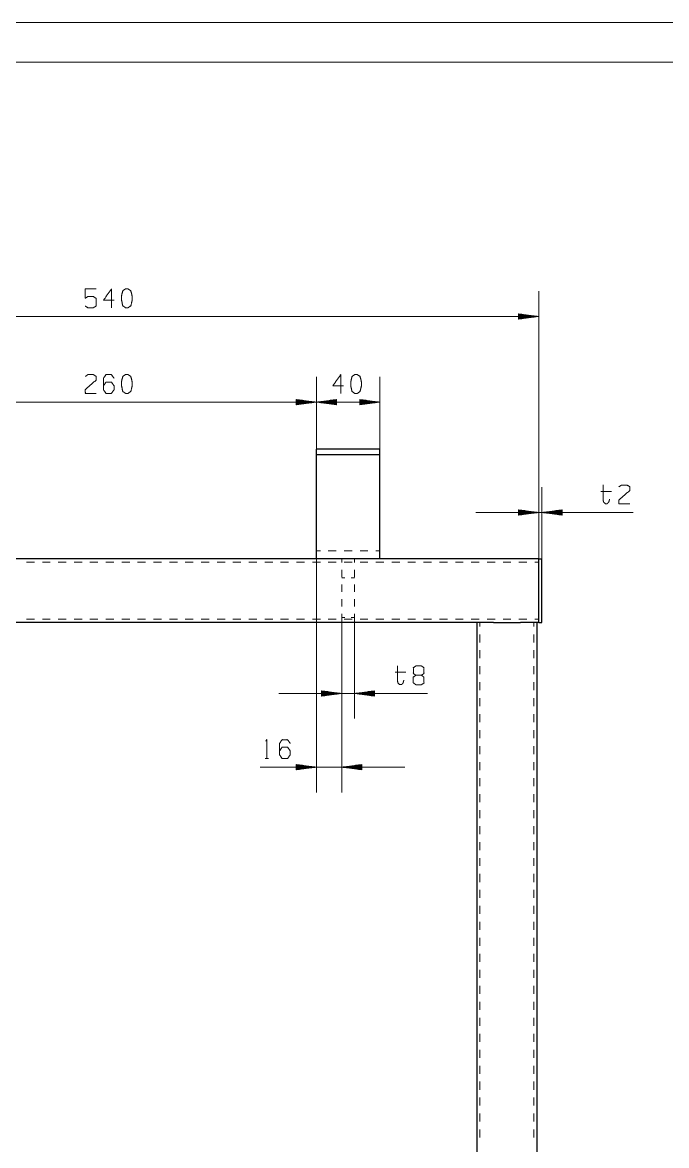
# Model space of a CAD drawing. Header units: millimetres. Extents: x 0 to 420, y 0 to 297.
# Drawn here: x 134.5 to 215.6, y 155.5 to 297 of the extents above; entities that cross this region are included whole.
import ezdxf

# ---------------------------------------------------------------- set-up
doc = ezdxf.new("R2010")
doc.units = ezdxf.units.MM
doc.layers.add('101', color=7, linetype='Continuous', true_color=0xffffff)

msp = doc.modelspace()

# ---------------------------------------------------------------- linework, layer by layer
at = {"layer": '101', "color": 133, "linetype": 'Continuous', "lineweight": 18}
for p, q in [((420, 297), (0, 297)), ((415, 292), (25, 292))]:
    msp.add_line(p, q, dxfattribs=at)
at = {"layer": '101', "color": 22, "linetype": 'Continuous', "lineweight": 18}
for p, q in [((199.52, 228.83), (199.52, 263.14)), ((199.52, 259.96), (91.52, 259.96)), ((196.98, 260.3), (196.98, 259.63)), ((199.52, 259.96), (196.98, 260.3)), ((196.98, 260.29), (197.01, 260.29)), ((196.98, 260.29), (197.01, 260.29)), ((196.98, 260.24), (197.4, 260.24)), ((196.98, 260.19), (197.78, 260.19)), ((196.98, 260.14), (198.17, 260.14)), ((196.98, 260.09), (198.55, 260.09)), ((196.98, 260.04), (198.94, 260.04)), ((196.98, 259.99), (199.33, 259.99)), ((196.98, 259.63), (199.52, 259.96)), ((196.98, 259.94), (199.33, 259.94)), ((196.98, 259.89), (198.94, 259.89)), ((196.98, 259.84), (198.55, 259.84)), ((196.98, 259.79), (198.17, 259.79)), ((196.98, 259.74), (197.78, 259.74)), ((196.98, 259.68), (197.4, 259.68)), ((196.98, 259.63), (197.01, 259.63)), ((196.98, 259.63), (197.01, 259.63)), ((171.52, 243.26), (171.52, 252.35)), ((171.52, 243.26), (171.52, 252.35)), ((179.52, 243.26), (179.52, 252.35)), ((119.52, 249.18), (171.52, 249.18)), ((168.98, 249.51), (169.01, 249.51)), ((171.52, 249.18), (168.98, 249.51)), ((168.98, 249.51), (169.01, 249.51)), ((168.98, 249.51), (168.98, 248.84)), ((168.98, 249.46), (169.4, 249.46)), ((168.98, 249.41), (169.78, 249.41)), ((168.98, 249.35), (170.17, 249.35)), ((168.98, 249.3), (170.55, 249.3)), ((168.98, 249.25), (170.94, 249.25)), ((168.98, 249.2), (171.33, 249.2)), ((168.98, 248.84), (171.52, 249.18)), ((168.98, 249.15), (171.33, 249.15)), ((168.98, 249.1), (170.94, 249.1)), ((168.98, 249.05), (170.55, 249.05)), ((174.06, 249.51), (171.52, 249.18)), ((171.52, 249.18), (179.52, 249.18)), ((171.52, 249.18), (174.06, 248.84)), ((174.06, 249.2), (171.71, 249.2)), ((174.06, 249.15), (171.71, 249.15)), ((174.06, 249.25), (172.1, 249.25)), ((174.06, 249.1), (172.1, 249.1)), ((174.06, 249.3), (172.48, 249.3)), ((174.06, 249.05), (172.48, 249.05)), ((174.06, 249.35), (172.87, 249.35)), ((174.06, 249.41), (173.25, 249.41)), ((174.06, 249.46), (173.64, 249.46)), ((174.06, 249.51), (174.03, 249.51)), ((174.06, 249.51), (174.03, 249.51)), ((174.06, 248.84), (174.06, 249.51)), ((176.98, 249.51), (176.98, 248.84)), ((176.98, 249.51), (177.01, 249.51)), ((179.52, 249.18), (176.98, 249.51)), ((176.98, 249.51), (177.01, 249.51)), ((176.98, 249.46), (177.4, 249.46)), ((176.98, 249.41), (177.78, 249.41)), ((176.98, 249.35), (178.17, 249.35)), ((176.98, 249.3), (178.55, 249.3)), ((176.98, 249.25), (178.94, 249.25)), ((176.98, 249.2), (179.33, 249.2)), ((176.98, 248.84), (179.52, 249.18)), ((176.98, 249.15), (179.33, 249.15)), ((176.98, 249.1), (178.94, 249.1)), ((176.98, 249.05), (178.55, 249.05)), ((168.98, 249), (170.17, 249)), ((168.98, 248.95), (169.78, 248.95)), ((168.98, 248.9), (169.4, 248.9)), ((168.98, 248.85), (169.01, 248.85)), ((168.98, 248.85), (169.01, 248.85)), ((174.06, 249), (172.87, 249)), ((174.06, 248.95), (173.25, 248.95)), ((174.06, 248.9), (173.64, 248.9)), ((174.06, 248.85), (174.03, 248.85)), ((174.06, 248.85), (174.03, 248.85)), ((176.98, 249), (178.17, 249)), ((176.98, 248.95), (177.78, 248.95)), ((176.98, 248.9), (177.4, 248.9)), ((176.98, 248.85), (177.01, 248.85)), ((176.98, 248.85), (177.01, 248.85)), ((199.52, 228.83), (199.52, 238.44)), ((199.92, 228.83), (199.92, 238.44)), ((191.58, 235.27), (211.41, 235.27)), ((199.52, 235.27), (196.98, 235.6)), ((196.98, 235.6), (197.01, 235.6)), ((196.98, 235.6), (196.98, 234.93)), ((196.98, 235.6), (197.01, 235.6)), ((196.98, 235.55), (197.4, 235.55)), ((196.98, 235.5), (197.78, 235.5)), ((196.98, 235.45), (198.17, 235.45)), ((196.98, 235.39), (198.55, 235.39)), ((196.98, 235.34), (198.94, 235.34)), ((196.98, 235.29), (199.33, 235.29)), ((196.98, 234.93), (199.52, 235.27)), ((196.98, 235.24), (199.33, 235.24)), ((196.98, 235.19), (198.94, 235.19)), ((196.98, 235.14), (198.55, 235.14)), ((196.98, 235.09), (198.17, 235.09)), ((196.98, 235.04), (197.78, 235.04)), ((196.98, 234.99), (197.4, 234.99)), ((196.98, 234.94), (197.01, 234.94)), ((196.98, 234.94), (197.01, 234.94)), ((202.46, 235.6), (199.92, 235.27)), ((199.92, 235.27), (202.46, 234.93)), ((202.46, 235.29), (200.11, 235.29)), ((202.46, 235.24), (200.11, 235.24)), ((202.46, 235.34), (200.5, 235.34)), ((202.46, 235.19), (200.5, 235.19)), ((202.46, 235.39), (200.88, 235.39)), ((202.46, 235.14), (200.88, 235.14)), ((202.46, 235.45), (201.27, 235.45)), ((202.46, 235.09), (201.27, 235.09)), ((202.46, 235.5), (201.65, 235.5)), ((202.46, 235.04), (201.65, 235.04)), ((202.46, 235.55), (202.04, 235.55)), ((202.46, 234.99), (202.04, 234.99)), ((202.46, 235.6), (202.43, 235.6)), ((202.46, 235.6), (202.43, 235.6)), ((202.46, 234.94), (202.43, 234.94)), ((202.46, 234.94), (202.43, 234.94)), ((202.46, 234.93), (202.46, 235.6)), ((171.52, 229.43), (171.52, 200.01)), ((174.72, 222.03), (174.72, 209.3)), ((174.72, 222.03), (174.72, 200.01)), ((176.32, 222.03), (176.32, 209.3)), ((166.78, 212.47), (185.51, 212.47)), ((172.18, 212.81), (172.18, 212.14)), ((174.72, 212.47), (172.18, 212.81)), ((172.18, 212.8), (172.21, 212.8)), ((172.18, 212.8), (172.21, 212.8)), ((172.18, 212.75), (172.6, 212.75)), ((172.18, 212.7), (172.98, 212.7)), ((172.18, 212.65), (173.37, 212.65)), ((172.18, 212.6), (173.75, 212.6)), ((172.18, 212.55), (174.14, 212.55)), ((172.18, 212.5), (174.53, 212.5)), ((172.18, 212.14), (174.72, 212.47)), ((172.18, 212.45), (174.53, 212.45)), ((172.18, 212.4), (174.14, 212.4)), ((172.18, 212.35), (173.75, 212.35)), ((172.18, 212.3), (173.37, 212.3)), ((172.18, 212.24), (172.98, 212.24)), ((178.86, 212.81), (176.32, 212.47)), ((176.32, 212.47), (178.86, 212.14)), ((178.86, 212.5), (176.51, 212.5)), ((178.86, 212.45), (176.51, 212.45)), ((178.86, 212.55), (176.9, 212.55)), ((178.86, 212.4), (176.9, 212.4)), ((178.86, 212.6), (177.28, 212.6)), ((178.86, 212.35), (177.28, 212.35)), ((178.86, 212.65), (177.67, 212.65)), ((178.86, 212.3), (177.67, 212.3)), ((178.86, 212.7), (178.05, 212.7)), ((178.86, 212.24), (178.05, 212.24)), ((178.86, 212.75), (178.44, 212.75)), ((178.86, 212.8), (178.83, 212.8)), ((178.86, 212.8), (178.83, 212.8)), ((178.86, 212.14), (178.86, 212.81)), ((172.18, 212.19), (172.6, 212.19)), ((172.18, 212.14), (172.21, 212.14)), ((172.18, 212.14), (172.21, 212.14)), ((178.86, 212.19), (178.44, 212.19)), ((178.86, 212.14), (178.83, 212.14)), ((178.86, 212.14), (178.83, 212.14)), ((182.66, 203.19), (164.43, 203.19)), ((168.98, 203.52), (169.01, 203.52)), ((168.98, 203.52), (169.01, 203.52)), ((168.98, 203.52), (168.98, 202.85)), ((171.52, 203.19), (168.98, 203.52)), ((168.98, 203.47), (169.4, 203.47)), ((168.98, 203.42), (169.78, 203.42)), ((168.98, 203.36), (170.17, 203.36)), ((168.98, 203.31), (170.55, 203.31)), ((168.98, 203.26), (170.94, 203.26)), ((168.98, 203.21), (171.33, 203.21)), ((168.98, 202.85), (171.52, 203.19)), ((168.98, 203.16), (171.33, 203.16)), ((168.98, 203.11), (170.94, 203.11)), ((168.98, 203.06), (170.55, 203.06)), ((168.98, 203.01), (170.17, 203.01)), ((168.98, 202.96), (169.78, 202.96)), ((168.98, 202.91), (169.4, 202.91)), ((168.98, 202.86), (169.01, 202.86)), ((168.98, 202.86), (169.01, 202.86)), ((177.26, 203.52), (174.72, 203.19)), ((174.72, 203.19), (177.26, 202.85)), ((177.26, 203.21), (174.91, 203.21)), ((177.26, 203.16), (174.91, 203.16)), ((177.26, 203.26), (175.3, 203.26)), ((177.26, 203.11), (175.3, 203.11)), ((177.26, 203.31), (175.68, 203.31)), ((177.26, 203.06), (175.68, 203.06)), ((177.26, 203.36), (176.07, 203.36)), ((177.26, 203.01), (176.07, 203.01)), ((177.26, 203.42), (176.45, 203.42)), ((177.26, 202.96), (176.45, 202.96)), ((177.26, 203.47), (176.84, 203.47)), ((177.26, 202.91), (176.84, 202.91)), ((177.26, 203.52), (177.23, 203.52)), ((177.26, 203.52), (177.23, 203.52)), ((177.26, 202.86), (177.23, 202.86)), ((177.26, 202.86), (177.23, 202.86)), ((177.26, 202.85), (177.26, 203.52))]:
    msp.add_line(p, q, dxfattribs=at)
at = {"layer": '101', "color": 92, "linetype": 'Continuous', "lineweight": 25}
for p, q in [((179.52, 243.26), (171.52, 243.26)), ((171.52, 242.55), (171.52, 243.26)), ((179.52, 242.55), (171.52, 242.55)), ((171.52, 240.6), (171.52, 242.55)), ((179.52, 242.55), (179.52, 243.26)), ((179.52, 240.6), (179.52, 242.55)), ((171.52, 230.43), (171.52, 239.19)), ((179.52, 230.43), (179.52, 239.19)), ((199.52, 229.43), (91.52, 229.43)), ((199.52, 222.03), (199.52, 228.83)), ((193.82, 221.43), (97.22, 221.43)), ((191.72, 221.43), (191.72, 92.63)), ((199.52, 221.43), (197.22, 221.43)), ((199.32, 92.63), (199.32, 221.43))]:
    msp.add_line(p, q, dxfattribs=at)
at = {"layer": '101', "color": 72, "linetype": 'Continuous', "lineweight": 18}
for p, q in [((207.35, 237.93), (208.67, 237.93)), ((181.45, 215.14), (182.78, 215.14)), ((165.07, 204.28), (165.49, 204.28))]:
    msp.add_line(p, q, dxfattribs=at)
at = {"layer": '101', "color": 53, "linetype": 'Continuous', "lineweight": 18}
for p, q in [((171.52, 230.43), (172.02, 230.43)), ((173.02, 230.43), (174.02, 230.43)), ((174.72, 228.97), (174.72, 229.43)), ((175.02, 230.43), (176.02, 230.43)), ((176.32, 229.43), (176.32, 228.97)), ((177.02, 230.43), (178.02, 230.43)), ((179.02, 230.43), (179.52, 230.43)), ((136.02, 229.03), (135.02, 229.03)), ((138.02, 229.03), (137.02, 229.03)), ((140.02, 229.03), (139.02, 229.03)), ((142.02, 229.03), (141.02, 229.03)), ((144.02, 229.03), (143.02, 229.03)), ((146.02, 229.03), (145.02, 229.03)), ((148.02, 229.03), (147.02, 229.03)), ((150.02, 229.03), (149.02, 229.03)), ((152.02, 229.03), (151.02, 229.03)), ((154.02, 229.03), (153.02, 229.03)), ((156.02, 229.03), (155.02, 229.03)), ((158.02, 229.03), (157.02, 229.03)), ((160.02, 229.03), (159.02, 229.03)), ((162.02, 229.03), (161.02, 229.03)), ((164.02, 229.03), (163.02, 229.03)), ((166.02, 229.03), (165.02, 229.03)), ((168.02, 229.03), (167.02, 229.03)), ((170.02, 229.03), (169.02, 229.03)), ((172.02, 229.03), (171.02, 229.03)), ((174.02, 229.03), (173.02, 229.03)), ((174.72, 227.12), (174.72, 228.04)), ((176.02, 229.03), (175.02, 229.03)), ((176.32, 228.04), (176.32, 227.12)), ((178.02, 229.03), (177.02, 229.03)), ((180.02, 229.03), (179.02, 229.03)), ((182.02, 229.03), (181.02, 229.03)), ((184.02, 229.03), (183.02, 229.03)), ((186.02, 229.03), (185.02, 229.03)), ((188.02, 229.03), (187.02, 229.03)), ((190.02, 229.03), (189.02, 229.03)), ((192.02, 229.03), (191.02, 229.03)), ((194.02, 229.03), (193.02, 229.03)), ((196.02, 229.03), (195.02, 229.03)), ((198.02, 229.03), (197.02, 229.03)), ((199.52, 229.03), (199.02, 229.03)), ((175.12, 227.03), (174.72, 227.03)), ((176.32, 227.03), (175.92, 227.03)), ((174.72, 225.27), (174.72, 226.19)), ((176.32, 226.19), (176.32, 225.27)), ((174.72, 223.42), (174.72, 224.34)), ((176.32, 224.34), (176.32, 223.42)), ((174.72, 222.03), (174.72, 222.49)), ((176.32, 222.49), (176.32, 222.03)), ((136.02, 221.83), (135.02, 221.83)), ((138.02, 221.83), (137.02, 221.83)), ((140.02, 221.83), (139.02, 221.83)), ((142.02, 221.83), (141.02, 221.83)), ((144.02, 221.83), (143.02, 221.83)), ((146.02, 221.83), (145.02, 221.83)), ((148.02, 221.83), (147.02, 221.83)), ((150.02, 221.83), (149.02, 221.83)), ((152.02, 221.83), (151.02, 221.83)), ((154.02, 221.83), (153.02, 221.83)), ((156.02, 221.83), (155.02, 221.83)), ((158.02, 221.83), (157.02, 221.83)), ((160.02, 221.83), (159.02, 221.83)), ((162.02, 221.83), (161.02, 221.83)), ((164.02, 221.83), (163.02, 221.83)), ((166.02, 221.83), (165.02, 221.83)), ((168.02, 221.83), (167.02, 221.83)), ((170.02, 221.83), (169.02, 221.83)), ((172.02, 221.83), (171.02, 221.83)), ((174.02, 221.83), (173.02, 221.83)), ((175.12, 222.03), (174.72, 222.03)), ((176.02, 221.83), (175.02, 221.83)), ((176.32, 222.03), (175.92, 222.03)), ((178.02, 221.83), (177.02, 221.83)), ((180.02, 221.83), (179.02, 221.83)), ((182.02, 221.83), (181.02, 221.83)), ((184.02, 221.83), (183.02, 221.83)), ((186.02, 221.83), (185.02, 221.83)), ((188.02, 221.83), (187.02, 221.83)), ((190.02, 221.83), (189.02, 221.83)), ((192.02, 221.83), (191.02, 221.83)), ((192.12, 221.43), (192.12, 220.92)), ((194.02, 221.83), (193.02, 221.83)), ((196.02, 221.83), (195.02, 221.83)), ((198.02, 221.83), (197.02, 221.83)), ((198.92, 220.92), (198.92, 221.43)), ((199.52, 221.83), (199.02, 221.83)), ((192.12, 219.92), (192.12, 218.91)), ((198.92, 218.91), (198.92, 219.92)), ((192.12, 217.91), (192.12, 216.9)), ((198.92, 216.9), (198.92, 217.91)), ((192.12, 215.89), (192.12, 214.89)), ((198.92, 214.89), (198.92, 215.89)), ((192.12, 213.88), (192.12, 212.87)), ((198.92, 212.87), (198.92, 213.88)), ((192.12, 211.87), (192.12, 210.86)), ((198.92, 210.86), (198.92, 211.87)), ((192.12, 209.86), (192.12, 208.85)), ((198.92, 208.85), (198.92, 209.86)), ((192.12, 207.84), (192.12, 206.84)), ((198.92, 206.84), (198.92, 207.84)), ((192.12, 205.83), (192.12, 204.82)), ((198.92, 204.82), (198.92, 205.83)), ((192.12, 203.82), (192.12, 202.81)), ((198.92, 202.81), (198.92, 203.82)), ((192.12, 201.81), (192.12, 200.8)), ((198.92, 200.8), (198.92, 201.81)), ((192.12, 199.79), (192.12, 198.79)), ((198.92, 198.79), (198.92, 199.79)), ((192.12, 197.78), (192.12, 196.77)), ((198.92, 196.77), (198.92, 197.78)), ((192.12, 195.77), (192.12, 194.76)), ((198.92, 194.76), (198.92, 195.77)), ((192.12, 193.76), (192.12, 192.75)), ((198.92, 192.75), (198.92, 193.76)), ((192.12, 191.74), (192.12, 190.74)), ((198.92, 190.74), (198.92, 191.74)), ((192.12, 189.73), (192.12, 188.72)), ((198.92, 188.72), (198.92, 189.73)), ((192.12, 187.72), (192.12, 186.71)), ((198.92, 186.71), (198.92, 187.72)), ((192.12, 185.71), (192.12, 184.7)), ((198.92, 184.7), (198.92, 185.71)), ((192.12, 183.69), (192.12, 182.69)), ((198.92, 182.69), (198.92, 183.69)), ((192.12, 181.68), (192.12, 180.67)), ((198.92, 180.67), (198.92, 181.68)), ((192.12, 179.67), (192.12, 178.66)), ((198.92, 178.66), (198.92, 179.67)), ((192.12, 177.66), (192.12, 176.65)), ((198.92, 176.65), (198.92, 177.66)), ((192.12, 175.64), (192.12, 174.64)), ((198.92, 174.64), (198.92, 175.64)), ((192.12, 173.63), (192.12, 172.62)), ((198.92, 172.62), (198.92, 173.63)), ((192.12, 171.62), (192.12, 170.61)), ((198.92, 170.61), (198.92, 171.62)), ((192.12, 169.61), (192.12, 168.6)), ((198.92, 168.6), (198.92, 169.61)), ((192.12, 167.59), (192.12, 166.59)), ((198.92, 166.59), (198.92, 167.59)), ((192.12, 165.58), (192.12, 164.57)), ((198.92, 164.57), (198.92, 165.58)), ((192.12, 163.57), (192.12, 162.56)), ((198.92, 162.56), (198.92, 163.57)), ((192.12, 161.56), (192.12, 160.55)), ((198.92, 160.55), (198.92, 161.56)), ((192.12, 159.54), (192.12, 158.54)), ((198.92, 158.54), (198.92, 159.54)), ((192.12, 157.53), (192.12, 156.52)), ((198.92, 156.52), (198.92, 157.53))]:
    msp.add_line(p, q, dxfattribs=at)
at = {"layer": '101', "color": 72, "linetype": 'Continuous', "lineweight": 25}
for p, q in [((199.52, 229.43), (199.92, 229.43)), ((199.52, 222.03), (199.52, 228.83)), ((199.92, 222.03), (199.92, 228.83)), ((199.52, 221.43), (199.92, 221.43))]:
    msp.add_line(p, q, dxfattribs=at)
at = {"layer": '101', "color": 72, "linetype": 'Continuous', "lineweight": 18}
for points, knots in [([(142.42, 261.28), (142.76, 261.06), (143.45, 261.06), (143.78, 261.28), (143.78, 262.23), (143.45, 262.48), (142.76, 262.48), (142.42, 262.26), (142.42, 263.43), (143.78, 263.43)], [0, 0, 0.062228, 0.168344, 0.230572, 0.376816, 0.441265, 0.54738, 0.609608, 0.79049, 1, 1]), ([(146.06, 262.01), (144.72, 262.01), (145.72, 263.43), (145.72, 261.06)], [0, 0, 0.24587, 0.565295, 1, 1]), ([(147.82, 261.06), (148.16, 261.31), (148.34, 262.01), (148.34, 262.48), (148.16, 263.21), (147.82, 263.43), (147.49, 263.43), (147.15, 263.21), (146.97, 262.48), (146.99, 262.01), (147.15, 261.31), (147.49, 261.06), (147.82, 261.06)], [0, 0, 0.067526, 0.183973, 0.260584, 0.380943, 0.446142, 0.500307, 0.565505, 0.685865, 0.762528, 0.87831, 0.945835, 1, 1]), ([(142.44, 252.42), (142.76, 252.64), (143.45, 252.64), (143.78, 252.42), (143.78, 251.94), (142.42, 250.74), (142.44, 250.27), (143.78, 250.27)], [0, 0, 0.069692, 0.192977, 0.265273, 0.350228, 0.674739, 0.759753, 1, 1]), ([(144.72, 251.22), (145.03, 251.69), (145.72, 251.69), (146.06, 251.22), (146.06, 250.74), (145.72, 250.27), (145.03, 250.27), (144.72, 250.74), (144.72, 252.17), (145.03, 252.64), (145.72, 252.64), (146.06, 252.17)], [0, 0, 0.076963, 0.169762, 0.248075, 0.312018, 0.390331, 0.483129, 0.560093, 0.751925, 0.828889, 0.921687, 1, 1]), ([(147.82, 250.27), (148.16, 250.52), (148.34, 251.22), (148.34, 251.69), (148.16, 252.42), (147.82, 252.64), (147.49, 252.64), (147.15, 252.42), (146.97, 251.69), (146.99, 251.22), (147.15, 250.52), (147.49, 250.27), (147.82, 250.27)], [0, 0, 0.067526, 0.183972, 0.260585, 0.380944, 0.446143, 0.500307, 0.565505, 0.685863, 0.76253, 0.878311, 0.945836, 1, 1]), ([(174.92, 251.22), (173.58, 251.22), (174.59, 252.64), (174.59, 250.27)], [0, 0, 0.245869, 0.565294, 1, 1]), ([(176.68, 250.27), (177.02, 250.52), (177.2, 251.22), (177.2, 251.69), (177.02, 252.42), (176.68, 252.64), (176.35, 252.64), (176.01, 252.42), (175.84, 251.69), (175.85, 251.22), (176.01, 250.52), (176.35, 250.27), (176.68, 250.27)], [0, 0, 0.067523, 0.18397, 0.260584, 0.380943, 0.44614, 0.500306, 0.565502, 0.685862, 0.762528, 0.878311, 0.945834, 1, 1]), ([(208.43, 236.93), (208.34, 236.58), (208.14, 236.38), (207.9, 236.38), (207.68, 236.58), (207.61, 236.93), (207.61, 238.76)], [0, 0, 0.107403, 0.190396, 0.26402, 0.35076, 0.456999, 1, 1]), ([(209.62, 238.51), (209.94, 238.73), (210.63, 238.73), (210.97, 238.51), (210.97, 238.03), (209.61, 236.83), (209.62, 236.36), (210.97, 236.36)], [0, 0, 0.069691, 0.192976, 0.265273, 0.350228, 0.674743, 0.759753, 1, 1]), ([(182.53, 214.14), (182.44, 213.79), (182.25, 213.59), (182, 213.59), (181.79, 213.79), (181.72, 214.14), (181.72, 215.97)], [0, 0, 0.107409, 0.190398, 0.264022, 0.350759, 0.457003, 1, 1]), ([(184.05, 214.77), (183.73, 214.99), (183.73, 215.72), (184.05, 215.94), (184.74, 215.94), (185.07, 215.72), (185.07, 214.99), (184.74, 214.77), (184.05, 214.77), (183.71, 214.52), (183.71, 213.82), (184.05, 213.57), (184.74, 213.57), (185.07, 213.79), (185.07, 214.52), (184.74, 214.77)], [0, 0, 0.047572, 0.136084, 0.183656, 0.267812, 0.317164, 0.405676, 0.455027, 0.539184, 0.590296, 0.675754, 0.726866, 0.811022, 0.860374, 0.948886, 1, 1]), ([(165.14, 206.45), (165.28, 206.65), (165.28, 204.28)], [0, 0, 0.093488, 1, 1]), ([(166.89, 205.23), (167.2, 205.7), (167.89, 205.7), (168.23, 205.23), (168.23, 204.75), (167.89, 204.28), (167.2, 204.28), (166.89, 204.75), (166.89, 206.18), (167.2, 206.65), (167.89, 206.65), (168.23, 206.18)], [0, 0, 0.076963, 0.16976, 0.248072, 0.312019, 0.39033, 0.483128, 0.560091, 0.751928, 0.828891, 0.921688, 1, 1])]:
    msp.add_open_spline(points, degree=1, knots=knots, dxfattribs=at)
at = {"layer": '101', "color": 92, "linetype": 'Continuous', "lineweight": 25}
for points in [[(171.52, 239.19), (171.52, 240.6)], [(179.52, 239.19), (179.52, 240.6)], [(199.52, 228.83), (199.52, 229.43)], [(193.82, 221.43), (195.52, 221.43), (197.22, 221.43)], [(199.52, 221.43), (199.52, 222.03)]]:
    msp.add_open_spline(points, degree=1, dxfattribs=at)
for points in [[(171.52, 229.43), (171.52, 229.56), (171.52, 230.43)], [(179.52, 229.43), (179.52, 229.56), (179.52, 230.43)]]:
    msp.add_open_spline(points, degree=1, knots=[0, 0, 0.133966, 1, 1], dxfattribs=at)
at = {"layer": '101', "color": 72, "linetype": 'Continuous', "lineweight": 25}
for points in [[(199.52, 228.83), (199.52, 229.43)], [(199.92, 228.83), (199.92, 229.43)], [(199.52, 221.43), (199.52, 222.03)], [(199.92, 221.43), (199.92, 222.03)]]:
    msp.add_open_spline(points, degree=1, dxfattribs=at)

doc.saveas('drawing.dxf')
